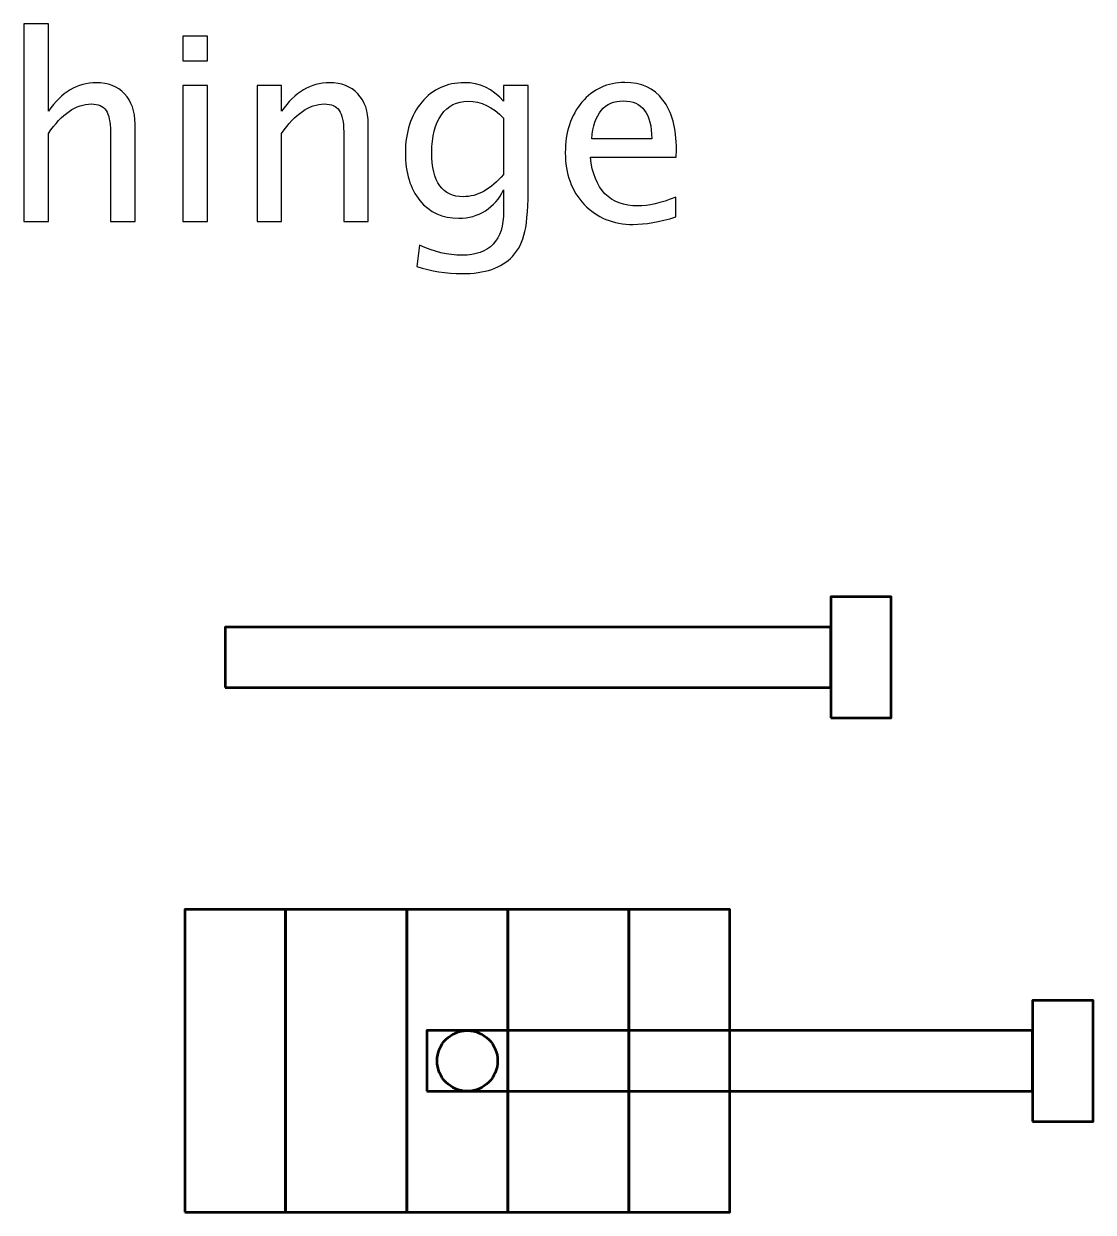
# Model space of a CAD drawing. Header units: centimetres. Extents: x -50.2 to 15.9, y -15.8 to 14.1.
# Drawn here: x -13.6 to -8.3, y -3.75 to 2.14 of the extents above; entities that cross this region are included whole.
import ezdxf

# ---------------------------------------------------------------- set-up
doc = ezdxf.new("R2010")
doc.units = ezdxf.units.CM
doc.header["$MEASUREMENT"] = 0
doc.layers.add('Layer 1', color=7, linetype='Continuous')

msp = doc.modelspace()

# ---------------------------------------------------------------- linework, layer by layer
at = {"layer": 'Layer 1', "color": 30, "lineweight": 53}
for points in [[(-9.6, -1.3), (-9.3, -1.3), (-9.3, -0.7), (-9.6, -0.7), (-9.6, -1.3)], [(-12.6, -1.15), (-9.6, -1.15), (-9.6, -0.85), (-12.6, -0.85), (-12.6, -1.15)], [(-8.6, -3.3), (-8.3, -3.3), (-8.3, -2.7), (-8.6, -2.7), (-8.6, -3.3)], [(-11.6, -3.15), (-8.6, -3.15), (-8.6, -2.85), (-11.6, -2.85), (-11.6, -3.15)]]:
    msp.add_lwpolyline(points, close=True, dxfattribs=at)
at = {"layer": 'Layer 1', "lineweight": 53}
for points in [[(-12.8, -3.75), (-12.3, -3.75), (-12.3, -2.25), (-12.8, -2.25), (-12.8, -3.75)], [(-12.3, -3.75), (-11.7, -3.75), (-11.7, -2.25), (-12.3, -2.25), (-12.3, -3.75)], [(-11.7, -3.75), (-11.2, -3.75), (-11.2, -2.25), (-11.7, -2.25), (-11.7, -3.75)], [(-11.2, -3.75), (-10.6, -3.75), (-10.6, -2.25), (-11.2, -2.25), (-11.2, -3.75)], [(-10.6, -3.75), (-10.1, -3.75), (-10.1, -2.25), (-10.6, -2.25), (-10.6, -3.75)]]:
    msp.add_lwpolyline(points, close=True, dxfattribs=at)
msp.add_ellipse((-11.4, -3), major_axis=(0, 0.15), ratio=1, dxfattribs=at)
at = {"layer": 'Layer 1'}
for points, knots in [([(-13.59694, 1.16067), (-13.59694, 1.16067), (-13.59694, 2.13984), (-13.59694, 2.13984), (-13.59694, 2.13984), (-13.59694, 2.13984), (-13.47502, 2.13984), (-13.47502, 2.13984), (-13.47502, 2.13984), (-13.47502, 2.13984), (-13.47502, 1.70656), (-13.47502, 1.70656), (-13.47502, 1.70656), (-13.41046, 1.80075), (-13.3313, 1.84774), (-13.23774, 1.84774), (-13.23774, 1.84774), (-13.1789, 1.84774), (-13.13212, 1.82933), (-13.09762, 1.79228), (-13.09762, 1.79228), (-13.06312, 1.75545), (-13.04576, 1.70571), (-13.04576, 1.64348), (-13.04576, 1.64348), (-13.04576, 1.64348), (-13.04576, 1.16067), (-13.04576, 1.16067), (-13.04576, 1.16067), (-13.04576, 1.16067), (-13.16768, 1.16067), (-13.16768, 1.16067), (-13.16768, 1.16067), (-13.16768, 1.16067), (-13.16768, 1.60369), (-13.16768, 1.60369), (-13.16768, 1.60369), (-13.16768, 1.65364), (-13.17509, 1.6892), (-13.18969, 1.71037), (-13.18969, 1.71037), (-13.20451, 1.73175), (-13.22885, 1.74233), (-13.26293, 1.74233), (-13.26293, 1.74233), (-13.33786, 1.74233), (-13.40856, 1.69344), (-13.47502, 1.59565), (-13.47502, 1.59565), (-13.47502, 1.59565), (-13.47502, 1.16067), (-13.47502, 1.16067), (-13.47502, 1.16067), (-13.47502, 1.16067), (-13.59694, 1.16067), (-13.59694, 1.16067)], [0, 0, 0, 0, 0.0666667, 0.0666667, 0.0666667, 0.0666667, 0.1333333, 0.1333333, 0.1333333, 0.1333333, 0.2, 0.2, 0.2, 0.2, 0.2666667, 0.2666667, 0.2666667, 0.2666667, 0.3333333, 0.3333333, 0.3333333, 0.3333333, 0.4, 0.4, 0.4, 0.4, 0.4666667, 0.4666667, 0.4666667, 0.4666667, 0.5333333, 0.5333333, 0.5333333, 0.5333333, 0.6, 0.6, 0.6, 0.6, 0.6666667, 0.6666667, 0.6666667, 0.6666667, 0.7333333, 0.7333333, 0.7333333, 0.7333333, 0.8, 0.8, 0.8, 0.8, 0.8666667, 0.8666667, 0.8666667, 0.8666667, 1, 1, 1, 1]), ([(-12.80869, 1.95696), (-12.80869, 1.95696), (-12.80869, 2.07888), (-12.80869, 2.07888), (-12.80869, 2.07888), (-12.80869, 2.07888), (-12.68677, 2.07888), (-12.68677, 2.07888), (-12.68677, 2.07888), (-12.68677, 2.07888), (-12.68677, 1.95696), (-12.68677, 1.95696), (-12.68677, 1.95696), (-12.68677, 1.95696), (-12.80869, 1.95696), (-12.80869, 1.95696)], [0, 0, 0, 0, 0.2, 0.2, 0.2, 0.2, 0.4, 0.4, 0.4, 0.4, 0.6, 0.6, 0.6, 0.6, 1, 1, 1, 1]), ([(-12.80869, 1.16067), (-12.80869, 1.16067), (-12.80869, 1.83377), (-12.80869, 1.83377), (-12.80869, 1.83377), (-12.80869, 1.83377), (-12.68677, 1.83377), (-12.68677, 1.83377), (-12.68677, 1.83377), (-12.68677, 1.83377), (-12.68677, 1.16067), (-12.68677, 1.16067), (-12.68677, 1.16067), (-12.68677, 1.16067), (-12.80869, 1.16067), (-12.80869, 1.16067)], [0, 0, 0, 0, 0.2, 0.2, 0.2, 0.2, 0.4, 0.4, 0.4, 0.4, 0.6, 0.6, 0.6, 0.6, 1, 1, 1, 1]), ([(-12.44166, 1.16067), (-12.44166, 1.16067), (-12.44166, 1.83377), (-12.44166, 1.83377), (-12.44166, 1.83377), (-12.44166, 1.83377), (-12.31974, 1.83377), (-12.31974, 1.83377), (-12.31974, 1.83377), (-12.31974, 1.83377), (-12.31974, 1.70656), (-12.31974, 1.70656), (-12.31974, 1.70656), (-12.25518, 1.80075), (-12.17602, 1.84774), (-12.08246, 1.84774), (-12.08246, 1.84774), (-12.02362, 1.84774), (-11.97684, 1.82933), (-11.94234, 1.79228), (-11.94234, 1.79228), (-11.90784, 1.75545), (-11.89048, 1.70571), (-11.89048, 1.64348), (-11.89048, 1.64348), (-11.89048, 1.64348), (-11.89048, 1.16067), (-11.89048, 1.16067), (-11.89048, 1.16067), (-11.89048, 1.16067), (-12.0124, 1.16067), (-12.0124, 1.16067), (-12.0124, 1.16067), (-12.0124, 1.16067), (-12.0124, 1.60369), (-12.0124, 1.60369), (-12.0124, 1.60369), (-12.0124, 1.65364), (-12.01981, 1.6892), (-12.03441, 1.71037), (-12.03441, 1.71037), (-12.04923, 1.73175), (-12.07357, 1.74233), (-12.10765, 1.74233), (-12.10765, 1.74233), (-12.18258, 1.74233), (-12.25328, 1.69344), (-12.31974, 1.59565), (-12.31974, 1.59565), (-12.31974, 1.59565), (-12.31974, 1.16067), (-12.31974, 1.16067), (-12.31974, 1.16067), (-12.31974, 1.16067), (-12.44166, 1.16067), (-12.44166, 1.16067)], [0, 0, 0, 0, 0.0666667, 0.0666667, 0.0666667, 0.0666667, 0.1333333, 0.1333333, 0.1333333, 0.1333333, 0.2, 0.2, 0.2, 0.2, 0.2666667, 0.2666667, 0.2666667, 0.2666667, 0.3333333, 0.3333333, 0.3333333, 0.3333333, 0.4, 0.4, 0.4, 0.4, 0.4666667, 0.4666667, 0.4666667, 0.4666667, 0.5333333, 0.5333333, 0.5333333, 0.5333333, 0.6, 0.6, 0.6, 0.6, 0.6666667, 0.6666667, 0.6666667, 0.6666667, 0.7333333, 0.7333333, 0.7333333, 0.7333333, 0.8, 0.8, 0.8, 0.8, 0.8666667, 0.8666667, 0.8666667, 0.8666667, 1, 1, 1, 1]), ([(-11.65087, 0.93715), (-11.65087, 0.93715), (-11.63648, 1.04256), (-11.63648, 1.04256), (-11.63648, 1.04256), (-11.56578, 1.00954), (-11.49572, 0.99303), (-11.4265, 0.99303), (-11.4265, 0.99303), (-11.28913, 0.99303), (-11.22034, 1.06584), (-11.22034, 1.21126), (-11.22034, 1.21126), (-11.22034, 1.21126), (-11.22034, 1.31709), (-11.22034, 1.31709), (-11.22034, 1.31709), (-11.24151, 1.27243), (-11.27156, 1.23793), (-11.31072, 1.21316), (-11.31072, 1.21316), (-11.34988, 1.1884), (-11.39348, 1.17591), (-11.44153, 1.17591), (-11.44153, 1.17591), (-11.52302, 1.17591), (-11.58758, 1.20512), (-11.63521, 1.26354), (-11.63521, 1.26354), (-11.68283, 1.32196), (-11.70675, 1.40112), (-11.70675, 1.50103), (-11.70675, 1.50103), (-11.70675, 1.60327), (-11.67966, 1.68666), (-11.62547, 1.75122), (-11.62547, 1.75122), (-11.57107, 1.81557), (-11.50101, 1.84774), (-11.41486, 1.84774), (-11.41486, 1.84774), (-11.33951, 1.84774), (-11.27453, 1.81726), (-11.22034, 1.75609), (-11.22034, 1.75609), (-11.22034, 1.75609), (-11.22034, 1.83377), (-11.22034, 1.83377), (-11.22034, 1.83377), (-11.22034, 1.83377), (-11.09842, 1.83377), (-11.09842, 1.83377), (-11.09842, 1.83377), (-11.09842, 1.83377), (-11.09842, 1.3444), (-11.09842, 1.3444), (-11.09842, 1.3444), (-11.09842, 1.2392), (-11.10392, 1.16131), (-11.11493, 1.11072), (-11.11493, 1.11072), (-11.12572, 1.06013), (-11.14647, 1.01864), (-11.17652, 0.98647), (-11.17652, 0.98647), (-11.22986, 0.92995), (-11.31326, 0.90159), (-11.4265, 0.90159), (-11.4265, 0.90159), (-11.50418, 0.90159), (-11.5789, 0.91344), (-11.65087, 0.93715)], [0, 0, 0, 0, 0.0526316, 0.0526316, 0.0526316, 0.0526316, 0.1052632, 0.1052632, 0.1052632, 0.1052632, 0.1578947, 0.1578947, 0.1578947, 0.1578947, 0.2105263, 0.2105263, 0.2105263, 0.2105263, 0.2631579, 0.2631579, 0.2631579, 0.2631579, 0.3157895, 0.3157895, 0.3157895, 0.3157895, 0.3684211, 0.3684211, 0.3684211, 0.3684211, 0.4210526, 0.4210526, 0.4210526, 0.4210526, 0.4736842, 0.4736842, 0.4736842, 0.4736842, 0.5263158, 0.5263158, 0.5263158, 0.5263158, 0.5789474, 0.5789474, 0.5789474, 0.5789474, 0.6315789, 0.6315789, 0.6315789, 0.6315789, 0.6842105, 0.6842105, 0.6842105, 0.6842105, 0.7368421, 0.7368421, 0.7368421, 0.7368421, 0.7894737, 0.7894737, 0.7894737, 0.7894737, 0.8421053, 0.8421053, 0.8421053, 0.8421053, 0.8947368, 0.8947368, 0.8947368, 0.8947368, 1, 1, 1, 1]), ([(-10.36753, 1.18226), (-10.44944, 1.15771), (-10.51951, 1.14543), (-10.57793, 1.14543), (-10.57793, 1.14543), (-10.67762, 1.14543), (-10.75869, 1.17845), (-10.82113, 1.24428), (-10.82113, 1.24428), (-10.88357, 1.31011), (-10.9149, 1.39541), (-10.9149, 1.5004), (-10.9149, 1.5004), (-10.9149, 1.60221), (-10.88738, 1.68582), (-10.83214, 1.75122), (-10.83214, 1.75122), (-10.77689, 1.81641), (-10.7062, 1.84901), (-10.62005, 1.84901), (-10.62005, 1.84901), (-10.53856, 1.84901), (-10.47548, 1.82001), (-10.43103, 1.76202), (-10.43103, 1.76202), (-10.38658, 1.70402), (-10.36435, 1.62189), (-10.36435, 1.51542), (-10.36435, 1.51542), (-10.36435, 1.51542), (-10.36499, 1.47817), (-10.36499, 1.47817), (-10.36499, 1.47817), (-10.36499, 1.47817), (-10.79044, 1.47817), (-10.79044, 1.47817), (-10.79044, 1.47817), (-10.77266, 1.3173), (-10.69413, 1.23687), (-10.55507, 1.23687), (-10.55507, 1.23687), (-10.50405, 1.23687), (-10.44161, 1.25126), (-10.36753, 1.28005), (-10.36753, 1.28005), (-10.36753, 1.28005), (-10.36753, 1.18226), (-10.36753, 1.18226)], [0, 0, 0, 0, 0.0769231, 0.0769231, 0.0769231, 0.0769231, 0.1538462, 0.1538462, 0.1538462, 0.1538462, 0.2307692, 0.2307692, 0.2307692, 0.2307692, 0.3076923, 0.3076923, 0.3076923, 0.3076923, 0.3846154, 0.3846154, 0.3846154, 0.3846154, 0.4615385, 0.4615385, 0.4615385, 0.4615385, 0.5384615, 0.5384615, 0.5384615, 0.5384615, 0.6153846, 0.6153846, 0.6153846, 0.6153846, 0.6923077, 0.6923077, 0.6923077, 0.6923077, 0.7692308, 0.7692308, 0.7692308, 0.7692308, 0.8461538, 0.8461538, 0.8461538, 0.8461538, 1, 1, 1, 1]), ([(-11.22034, 1.3935), (-11.22034, 1.3935), (-11.22034, 1.67269), (-11.22034, 1.67269), (-11.22034, 1.67269), (-11.2741, 1.72836), (-11.33273, 1.7563), (-11.39602, 1.7563), (-11.39602, 1.7563), (-11.45233, 1.7563), (-11.49635, 1.73386), (-11.5281, 1.68878), (-11.5281, 1.68878), (-11.56006, 1.64391), (-11.57594, 1.58146), (-11.57594, 1.50188), (-11.57594, 1.50188), (-11.57594, 1.35562), (-11.52408, 1.28259), (-11.42015, 1.28259), (-11.42015, 1.28259), (-11.34946, 1.28259), (-11.28278, 1.31963), (-11.22034, 1.3935)], [0, 0, 0, 0, 0.1428571, 0.1428571, 0.1428571, 0.1428571, 0.2857143, 0.2857143, 0.2857143, 0.2857143, 0.4285714, 0.4285714, 0.4285714, 0.4285714, 0.5714286, 0.5714286, 0.5714286, 0.5714286, 0.7142857, 0.7142857, 0.7142857, 0.7142857, 1, 1, 1, 1]), ([(-10.78409, 1.56961), (-10.78409, 1.56961), (-10.48691, 1.56961), (-10.48691, 1.56961), (-10.48691, 1.56961), (-10.48691, 1.69492), (-10.53369, 1.75757), (-10.62703, 1.75757), (-10.62703, 1.75757), (-10.72101, 1.75757), (-10.77329, 1.69492), (-10.78409, 1.56961)], [0, 0, 0, 0, 0.25, 0.25, 0.25, 0.25, 0.5, 0.5, 0.5, 0.5, 1, 1, 1, 1])]:
    msp.add_open_spline(points, degree=3, knots=knots, dxfattribs=at)

doc.saveas('drawing.dxf')
